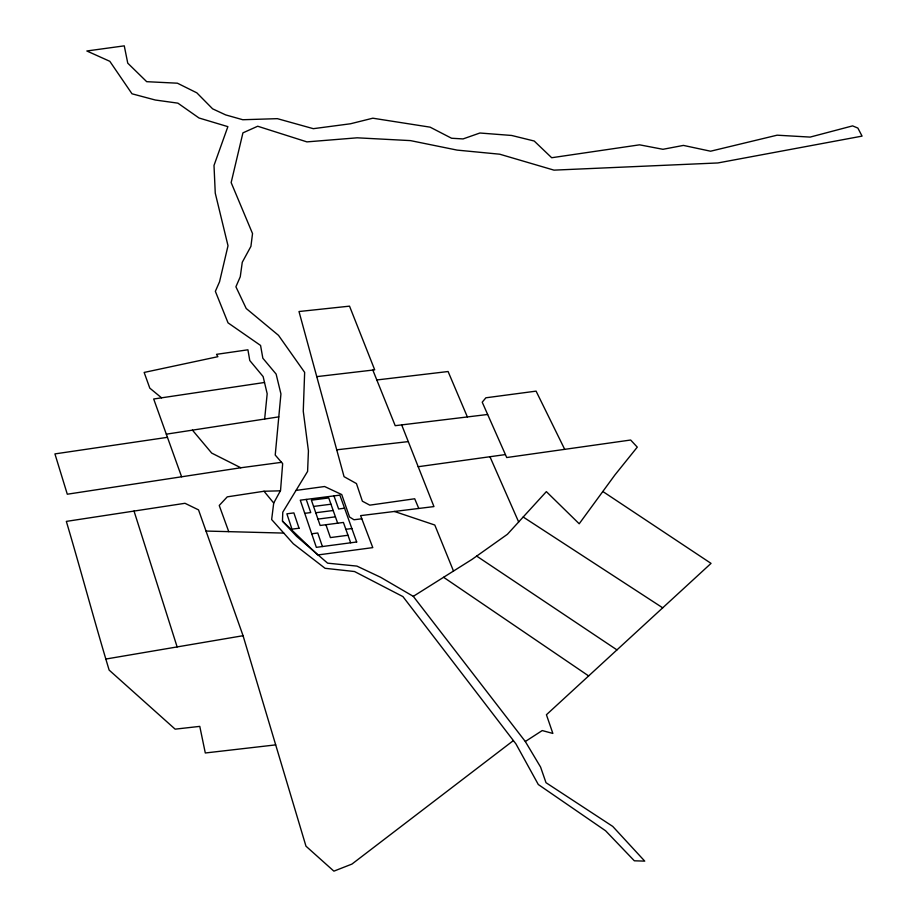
<?xml version="1.0" encoding="UTF-8"?>
<svg xmlns="http://www.w3.org/2000/svg" width="917" height="917" viewBox="0 0 917 917"><rect width="100%" height="100%" fill="white"/><g stroke="black" fill="none" stroke-linecap="round" stroke-linejoin="round"><path stroke-width="1.38" d="M282.459 521.12L282.78 512.179L307.596 471.407L308.433 450.9L303.263 411.229L304.65 372.382L278.516 335.358L246.215 308.502L235.91 286.78L240.265 276.751L242.271 262.262L250.926 246.364L252.53 233.571L231.153 182.586L242.925 132.862L257.7 126.237L306.908 141.883L357.194 137.814L410.461 140.61L457.09 150.101L499.731 154.205L553.983 170.138L717.873 162.951L862.072 136.117L857.865 128.071L852.592 125.881L810.147 137.091L777.112 135.189L710.572 151.213L683.429 145.413L662.957 149.299L639.562 144.829L551.69 157.735L534.21 141.023L511.652 135.464L479.9 133.011L463.051 138.925L451.588 138.249L430.119 127.165L372.829 118.201L350.489 123.772L313.327 128.678L277.37 118.66L242.787 119.737L225.651 114.9L212.618 108.836L196.846 92.846L177.417 83.195L146.697 81.682L127.75 63.158L124.265 45.85L86.84 50.985L109.822 61.313L132.002 93.798L155.271 100.01L177.887 103.151L199.012 117.995L227.875 126.649L214.005 165.438L215.254 193.12L228.012 245.756L219.541 281.794L215.357 291.331L228.035 322.853L260.566 345.445L262.847 358.226L276.12 374.079L280.934 393.932L275.226 455.061L282.665 463.647L280.533 490.561L273.713 503.02L271.65 519.549L293.314 543.758L325.065 568.299L354.558 571.543L402.941 596.612L515.973 743.951L538.29 784.505L605.598 830.779L634.335 860.799L644.731 861.12L612.739 826.412L546.005 782.694L540.583 767.071L525.315 741.509L413.292 596.348L380.624 577.286L356.896 566.098L327.61 563.164L296.5 536.239L282.459 521.12L317.809 554.968L372.783 547.621L360.61 515.629L433.947 506.585L401.68 424.892M264.646 419.035L267.179 393.771L263.133 376.589L249.779 360.53L247.922 349.801L216.527 354.34L217.879 356.69L144.152 372.44L149.792 388.132L161.564 397.829M513.394 740.581L351.945 864.078L333.88 871.15L305.969 846.173L243.062 635.71L198.53 509.886L184.993 503.295L66.333 521.395C80.994 570.706 94.325 621.015 109.134 670.086L175.147 729.153L199.78 726.379L205.305 752.983L275.685 744.879M525.315 741.509L542.222 730.562L552.859 733.44L546.429 714.744L711.042 563.382L602.893 491.535M413.292 596.348L472.06 559.37L507.41 534.29L546.36 491.627L579.2 523.779L614.883 474.995L637.281 447.129L630.655 440.022L506.723 457.537L482.216 402.185L485.884 397.795L536.09 391.135L564.7 449.341M105.913 659.036L243.062 635.71M166.309 434.165L278.791 416.868M281.519 462.328L240.816 467.762L67.296 494.217L54.928 453.904L167.444 437.329M280.384 490.824L264.004 491.248L227.256 496.854L219.232 505.473L228.746 531.654M264.52 382.481L153.689 398.998L181.612 476.783M418.198 466.719L505.313 454.591M296.019 490.423L324.584 486.514L341.743 494.561L349.537 516.993L353.962 519.756L361.814 518.793M311.723 533.797L317.763 533.006L322.406 546.532M345.869 529.315L351.853 528.536M347.99 535.264L330.395 537.58L325.925 524.73M304.753 513.337L310.748 512.569L306.232 499.421M344.563 508.213L338.625 508.981L333.96 495.891M315.746 512.752L333.18 510.505M317.947 519.102L335.416 516.833M313.568 506.436L330.957 504.212M487.615 414.484L395.204 425.683L372.829 370.067M376.795 379.97L448.092 371.523L467.372 416.937M316.766 376.635L374.709 369.849L349.526 306.152L298.999 311.528L344.058 476.668L356.461 483.58L362.375 501.198L369.792 505.152L414.702 498.768L418.782 508.454M336.734 449.823L408.283 441.604M206.027 531.058L283.766 533.086M394.413 511.457L434.796 525.028L453.502 571.05M240.816 467.762L211.701 453.09L192.444 430.142M523.183 517.016L662.704 607.822M476.68 556.092L616.958 649.889M443.599 577.286L588.645 675.932M264.004 491.248L273.713 503.02M489.953 456.735L518.655 521.968M350.661 542.784L343.417 522.449L320.148 525.475L311.402 500.166L328.745 497.954L337.674 523.194M134.031 511.067L177.13 646.921M356.69 541.993L316.342 547.346L300.272 500.178L339.875 495.146L356.69 541.993M299.034 528.226L291.973 529.155L286.872 513.818L293.887 512.912L299.034 528.226"/></g></svg>
